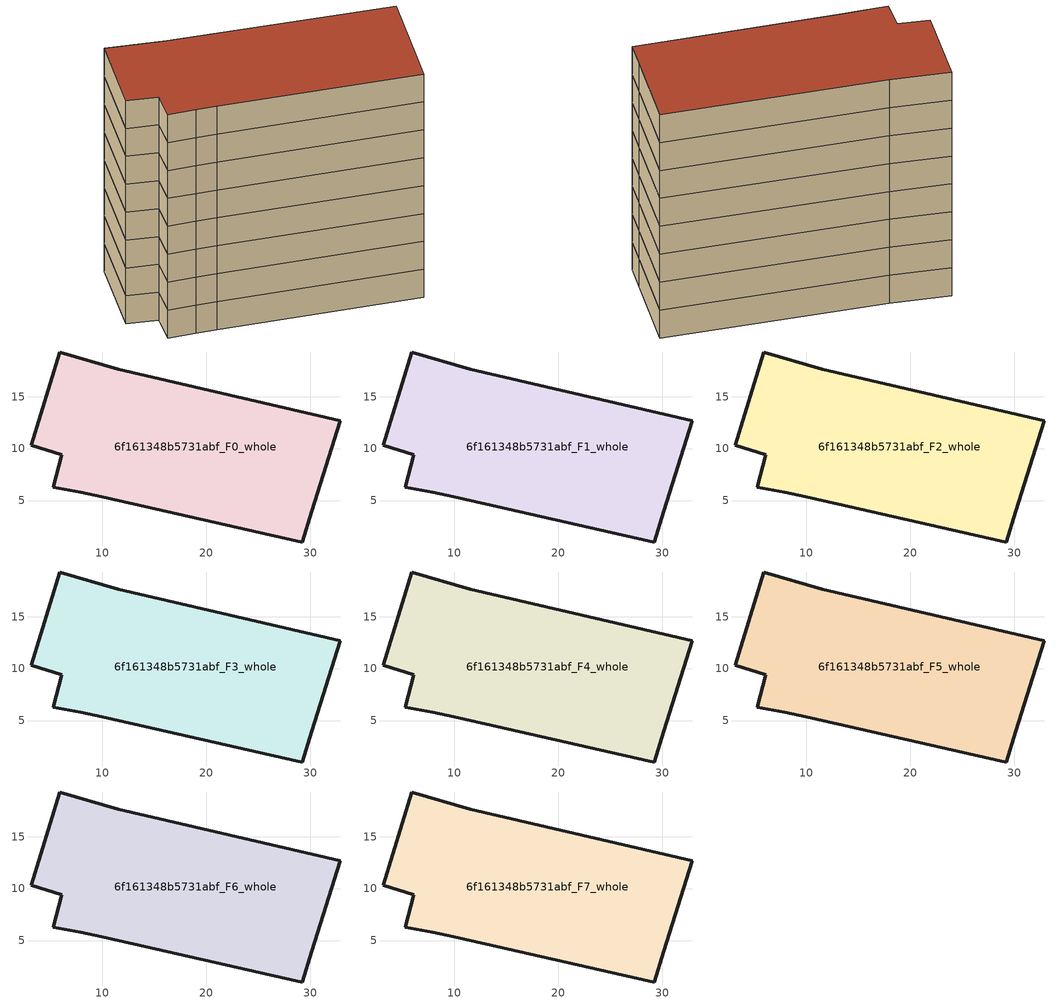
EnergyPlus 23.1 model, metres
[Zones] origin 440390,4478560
6f161348b5731abf_F0_whole
 floor ground (EU_floor_Construction): 32.92,12.66 30.17,3.95 29.24,1.01 9.92,5.38 7.94,5.78 5.29,6.28 6.08,9.41 3.14,10.34 5.91,19.3 11.55,17.66 z0
 wall outside (EU_wall_Construction): 32.92,12.66 11.55,17.66 5.91,19.3 3.14,10.34 6.08,9.41 5.29,6.28 7.94,5.78 9.92,5.38 29.24,1.01 30.17,3.95 32.92,12.66 z0:3
6f161348b5731abf_F1_whole
 floor to 6f161348b5731abf_F0_whole (EU_floor_Construction): 32.92,12.66 30.17,3.95 29.24,1.01 9.92,5.38 7.94,5.78 5.29,6.28 6.08,9.41 3.14,10.34 5.91,19.3 11.55,17.66 z3
 wall outside (EU_wall_Construction): 32.92,12.66 11.55,17.66 5.91,19.3 3.14,10.34 6.08,9.41 5.29,6.28 7.94,5.78 9.92,5.38 29.24,1.01 30.17,3.95 32.92,12.66 z3:6
6f161348b5731abf_F2_whole
 floor to 6f161348b5731abf_F1_whole (EU_floor_Construction): 32.92,12.66 30.17,3.95 29.24,1.01 9.92,5.38 7.94,5.78 5.29,6.28 6.08,9.41 3.14,10.34 5.91,19.3 11.55,17.66 z6
 wall outside (EU_wall_Construction): 32.92,12.66 11.55,17.66 5.91,19.3 3.14,10.34 6.08,9.41 5.29,6.28 7.94,5.78 9.92,5.38 29.24,1.01 30.17,3.95 32.92,12.66 z6:9
6f161348b5731abf_F3_whole
 floor to 6f161348b5731abf_F2_whole (EU_floor_Construction): 32.92,12.66 30.17,3.95 29.24,1.01 9.92,5.38 7.94,5.78 5.29,6.28 6.08,9.41 3.14,10.34 5.91,19.3 11.55,17.66 z9
 wall outside (EU_wall_Construction): 32.92,12.66 11.55,17.66 5.91,19.3 3.14,10.34 6.08,9.41 5.29,6.28 7.94,5.78 9.92,5.38 29.24,1.01 30.17,3.95 32.92,12.66 z9:12
6f161348b5731abf_F4_whole
 floor to 6f161348b5731abf_F3_whole (EU_floor_Construction): 32.92,12.66 30.17,3.95 29.24,1.01 9.92,5.38 7.94,5.78 5.29,6.28 6.08,9.41 3.14,10.34 5.91,19.3 11.55,17.66 z12
 wall outside (EU_wall_Construction): 32.92,12.66 11.55,17.66 5.91,19.3 3.14,10.34 6.08,9.41 5.29,6.28 7.94,5.78 9.92,5.38 29.24,1.01 30.17,3.95 32.92,12.66 z12:15
6f161348b5731abf_F5_whole
 floor to 6f161348b5731abf_F4_whole (EU_floor_Construction): 32.92,12.66 30.17,3.95 29.24,1.01 9.92,5.38 7.94,5.78 5.29,6.28 6.08,9.41 3.14,10.34 5.91,19.3 11.55,17.66 z15
 wall outside (EU_wall_Construction): 32.92,12.66 11.55,17.66 5.91,19.3 3.14,10.34 6.08,9.41 5.29,6.28 7.94,5.78 9.92,5.38 29.24,1.01 30.17,3.95 32.92,12.66 z15:18
6f161348b5731abf_F6_whole
 floor to 6f161348b5731abf_F5_whole (EU_floor_Construction): 32.92,12.66 30.17,3.95 29.24,1.01 9.92,5.38 7.94,5.78 5.29,6.28 6.08,9.41 3.14,10.34 5.91,19.3 11.55,17.66 z18
 wall outside (EU_wall_Construction): 32.92,12.66 11.55,17.66 5.91,19.3 3.14,10.34 6.08,9.41 5.29,6.28 7.94,5.78 9.92,5.38 29.24,1.01 30.17,3.95 32.92,12.66 z18:21
6f161348b5731abf_F7_whole
 floor to 6f161348b5731abf_F6_whole (EU_floor_Construction): 32.92,12.66 30.17,3.95 29.24,1.01 9.92,5.38 7.94,5.78 5.29,6.28 6.08,9.41 3.14,10.34 5.91,19.3 11.55,17.66 z21
 wall outside (EU_wall_Construction): 32.92,12.66 11.55,17.66 5.91,19.3 3.14,10.34 6.08,9.41 5.29,6.28 7.94,5.78 9.92,5.38 29.24,1.01 30.17,3.95 32.92,12.66 z21:24
 roof outside (EU_roof_Construction): 29.24,1.01 30.17,3.95 32.92,12.66 11.55,17.66 5.91,19.3 3.14,10.34 6.08,9.41 5.29,6.28 7.94,5.78 9.92,5.38 z24
[Building]
EU S2 Campaign: North Axis=0; Terrain=City; Solar Distribution=FullExterior
[Site:Location]
Madrid: Latitude=40.5; Longitude=-3.5; Time Zone=1; Elevation=609
[SizingPeriod:WeatherFileDays]
AnnualSizingPeriod: Begin Month=1; Begin Day of Month=1; End Month=12; End Day of Month=31; Day of Week for Start Day=Monday; Use Weather File Daylight Saving Period=No; Use Weather File Rain and Snow Indicators=No
[MATERIAL]
EU_InternalMass_Material: Roughness=MediumRough; Thickness=0.1; Conductivity=1; Density=1800; Specific Heat=900; Thermal Absorptance=0.9; Solar Absorptance=0.7; Visible Absorptance=0.7
[MATERIAL:NOMASS] Roughness=MediumRough; Thermal Absorptance=0.9; Solar Absorptance=0.7; Visible Absorptance=0.7
Name | Thermal Resistance
EU_wall_NoMass | 0.609216
EU_roof_NoMass | 0.513268
EU_floor_NoMass | 0.568163
[CONSTRUCTION]
EU_wall_Construction: EU_wall_NoMass
EU_roof_Construction: EU_roof_NoMass
EU_floor_Construction: EU_floor_NoMass
EU_InternalMass_Construction: EU_InternalMass_Material
[ZONE] Type=1; Multiplier=1; Ceiling Height=autocalculate; Volume=997.141; Floor Area=autocalculate; Part of Total Floor Area=Yes
6f161348b5731abf_F0_whole; 6f161348b5731abf_F1_whole; 6f161348b5731abf_F2_whole; 6f161348b5731abf_F3_whole; 6f161348b5731abf_F4_whole; 6f161348b5731abf_F5_whole; 6f161348b5731abf_F6_whole; 6f161348b5731abf_F7_whole
[INTERNALMASS] Construction=EU_InternalMass_Construction; Surface Area=332.38
Name | Zone or ZoneList
6f161348b5731abf_F0_whole_EU_InternalMass | 6f161348b5731abf_F0_whole
6f161348b5731abf_F1_whole_EU_InternalMass | 6f161348b5731abf_F1_whole
6f161348b5731abf_F2_whole_EU_InternalMass | 6f161348b5731abf_F2_whole
6f161348b5731abf_F3_whole_EU_InternalMass | 6f161348b5731abf_F3_whole
6f161348b5731abf_F4_whole_EU_InternalMass | 6f161348b5731abf_F4_whole
6f161348b5731abf_F5_whole_EU_InternalMass | 6f161348b5731abf_F5_whole
6f161348b5731abf_F6_whole_EU_InternalMass | 6f161348b5731abf_F6_whole
6f161348b5731abf_F7_whole_EU_InternalMass | 6f161348b5731abf_F7_whole
[OTHEREQUIPMENT] Fuel Type=Electricity; Design Level Calculation Method=Watts/Area; Power per Zone Floor Area=1; Fraction Latent=0; Fraction Radiant=0; Fraction Lost=0; Carbon Dioxide Generation Rate=0; EndUse Subcategory=EU_Step8_InternalGains
Name | Zone or ZoneList or Space or SpaceList | Schedule
EU_Step8_InternalGain_6f161348b5731abf_F0_whole_f000 | 6f161348b5731abf_F0_whole | EU_Step8_GainSchedule_6f161348b5731abf_F0_whole_f000
EU_Step8_InternalGain_6f161348b5731abf_F1_whole_f000 | 6f161348b5731abf_F1_whole | EU_Step8_GainSchedule_6f161348b5731abf_F1_whole_f000
EU_Step8_InternalGain_6f161348b5731abf_F2_whole_f000 | 6f161348b5731abf_F2_whole | EU_Step8_GainSchedule_6f161348b5731abf_F2_whole_f000
EU_Step8_InternalGain_6f161348b5731abf_F3_whole_f000 | 6f161348b5731abf_F3_whole | EU_Step8_GainSchedule_6f161348b5731abf_F3_whole_f000
EU_Step8_InternalGain_6f161348b5731abf_F4_whole_f000 | 6f161348b5731abf_F4_whole | EU_Step8_GainSchedule_6f161348b5731abf_F4_whole_f000
EU_Step8_InternalGain_6f161348b5731abf_F5_whole_f000 | 6f161348b5731abf_F5_whole | EU_Step8_GainSchedule_6f161348b5731abf_F5_whole_f000
EU_Step8_InternalGain_6f161348b5731abf_F6_whole_f000 | 6f161348b5731abf_F6_whole | EU_Step8_GainSchedule_6f161348b5731abf_F6_whole_f000
EU_Step8_InternalGain_6f161348b5731abf_F7_whole_f000 | 6f161348b5731abf_F7_whole | EU_Step8_GainSchedule_6f161348b5731abf_F7_whole_f000
[ZONEVENTILATION:DESIGNFLOWRATE] Schedule=EU_AlwaysOn; Design Flow Rate Calculation Method=AirChanges/Hour; Air Changes per Hour=0.752966; Ventilation Type=Natural; Fan Pressure Rise=0; Fan Total Efficiency=1; Constant Term Coefficient=1; Temperature Term Coefficient=0; Velocity Term Coefficient=0; Velocity Squared Term Coefficient=0; Minimum Indoor Temperature=-100; Maximum Indoor Temperature=100; Delta Temperature=-100; Minimum Outdoor Temperature=-100; Maximum Outdoor Temperature=100; Maximum Wind Speed=40
Name | Zone or ZoneList or Space or SpaceList
EU_ConstantAir_6f161348b5731abf_F0_whole | 6f161348b5731abf_F0_whole
EU_ConstantAir_6f161348b5731abf_F1_whole | 6f161348b5731abf_F1_whole
EU_ConstantAir_6f161348b5731abf_F2_whole | 6f161348b5731abf_F2_whole
EU_ConstantAir_6f161348b5731abf_F3_whole | 6f161348b5731abf_F3_whole
EU_ConstantAir_6f161348b5731abf_F4_whole | 6f161348b5731abf_F4_whole
EU_ConstantAir_6f161348b5731abf_F5_whole | 6f161348b5731abf_F5_whole
EU_ConstantAir_6f161348b5731abf_F6_whole | 6f161348b5731abf_F6_whole
EU_ConstantAir_6f161348b5731abf_F7_whole | 6f161348b5731abf_F7_whole
[HVACTEMPLATE:THERMOSTAT] Constant Heating Setpoint=20; Constant Cooling Setpoint=50
EU_HeatOnly_6f161348b5731abf_F0_whole; EU_HeatOnly_6f161348b5731abf_F1_whole; EU_HeatOnly_6f161348b5731abf_F2_whole; EU_HeatOnly_6f161348b5731abf_F3_whole; EU_HeatOnly_6f161348b5731abf_F4_whole; EU_HeatOnly_6f161348b5731abf_F5_whole; EU_HeatOnly_6f161348b5731abf_F6_whole; EU_HeatOnly_6f161348b5731abf_F7_whole
[HVACTEMPLATE:ZONE:IDEALLOADSAIRSYSTEM] System Availability Schedule=EU_AlwaysOn; Maximum Heating Supply Air Temperature=50; Minimum Cooling Supply Air Temperature=13; Maximum Heating Supply Air Humidity Ratio=0.0156; Minimum Cooling Supply Air Humidity Ratio=0.0077; Heating Limit=NoLimit; Cooling Limit=NoLimit; Heating Availability Schedule=EU_AlwaysOn; Cooling Availability Schedule=EU_CoolingOff; Dehumidification Control Type=ConstantSensibleHeatRatio; Cooling Sensible Heat Ratio=0.7; Dehumidification Setpoint=60; Humidification Control Type=None; Humidification Setpoint=30; Outdoor Air Method=None; Outdoor Air Flow Rate per Person=0.00944; Outdoor Air Flow Rate per Zone Floor Area=0; Outdoor Air Flow Rate per Zone=0; Demand Controlled Ventilation Type=None; Outdoor Air Economizer Type=NoEconomizer; Heat Recovery Type=None; Sensible Heat Recovery Effectiveness=0.7; Latent Heat Recovery Effectiveness=0.65
Name | Template Thermostat
6f161348b5731abf_F0_whole | EU_HeatOnly_6f161348b5731abf_F0_whole
6f161348b5731abf_F1_whole | EU_HeatOnly_6f161348b5731abf_F1_whole
6f161348b5731abf_F2_whole | EU_HeatOnly_6f161348b5731abf_F2_whole
6f161348b5731abf_F3_whole | EU_HeatOnly_6f161348b5731abf_F3_whole
6f161348b5731abf_F4_whole | EU_HeatOnly_6f161348b5731abf_F4_whole
6f161348b5731abf_F5_whole | EU_HeatOnly_6f161348b5731abf_F5_whole
6f161348b5731abf_F6_whole | EU_HeatOnly_6f161348b5731abf_F6_whole
6f161348b5731abf_F7_whole | EU_HeatOnly_6f161348b5731abf_F7_whole
[SIZING:ZONE] Zone Cooling Design Supply Air Temperature Input Method=SupplyAirTemperature; Zone Cooling Design Supply Air Temperature=13; Zone Heating Design Supply Air Temperature Input Method=SupplyAirTemperature; Zone Heating Design Supply Air Temperature=50; Zone Cooling Design Supply Air Humidity Ratio=0.008; Zone Heating Design Supply Air Humidity Ratio=0.008; Cooling Design Air Flow Method=DesignDay; Cooling Design Air Flow Rate=0; Cooling Minimum Air Flow per Zone Floor Area=0.000762; Cooling Minimum Air Flow=0; Cooling Minimum Air Flow Fraction=0.2; Heating Design Air Flow Method=DesignDay; Heating Design Air Flow Rate=0; Heating Maximum Air Flow per Zone Floor Area=0.002032; Heating Maximum Air Flow=0.141576; Heating Maximum Air Flow Fraction=0.3; Account for Dedicated Outdoor Air System=No; Dedicated Outdoor Air System Control Strategy=NeutralSupplyAir; Dedicated Outdoor Air Low Setpoint Temperature for Design=autosize; Dedicated Outdoor Air High Setpoint Temperature for Design=autosize; Zone Load Sizing Method=Sensible Load Only No Latent Load; Zone Latent Cooling Design Supply Air Humidity Ratio Input Method=HumidityRatioDifference; Zone Cooling Design Supply Air Humidity Ratio Difference=0.005; Zone Latent Heating Design Supply Air Humidity Ratio Input Method=HumidityRatioDifference; Zone Humidification Design Supply Air Humidity Ratio Difference=0.005
6f161348b5731abf_F0_whole; 6f161348b5731abf_F1_whole; 6f161348b5731abf_F2_whole; 6f161348b5731abf_F3_whole; 6f161348b5731abf_F4_whole; 6f161348b5731abf_F5_whole; 6f161348b5731abf_F6_whole; 6f161348b5731abf_F7_whole
[SCHEDULE:CONSTANT]
Name | Hourly Value
EU_AlwaysOn | 1
EU_CoolingOff | 0
[SCHEDULE:FILE] Column Number=1; Rows to Skip at Top=0; Number of Hours of Data=8760; Column Separator=Comma; Interpolate to Timestep=No; Minutes per Item=60; Adjust Schedule for Daylight Savings=Yes
Name | File
EU_Step8_GainSchedule_6f161348b5731abf_F0_whole_f000 | C:\Users\o_iseri\Desktop\OpenUBEM\openubem\outputs\eu_evidence\EU-11\ES-MAD-BERRUGUETE\idfs\6f161348b5731abf\6f161348b5731abf_F0_whole_f000_gain.csv
EU_Step8_GainSchedule_6f161348b5731abf_F1_whole_f000 | C:\Users\o_iseri\Desktop\OpenUBEM\openubem\outputs\eu_evidence\EU-11\ES-MAD-BERRUGUETE\idfs\6f161348b5731abf\6f161348b5731abf_F1_whole_f000_gain.csv
EU_Step8_GainSchedule_6f161348b5731abf_F2_whole_f000 | C:\Users\o_iseri\Desktop\OpenUBEM\openubem\outputs\eu_evidence\EU-11\ES-MAD-BERRUGUETE\idfs\6f161348b5731abf\6f161348b5731abf_F2_whole_f000_gain.csv
EU_Step8_GainSchedule_6f161348b5731abf_F3_whole_f000 | C:\Users\o_iseri\Desktop\OpenUBEM\openubem\outputs\eu_evidence\EU-11\ES-MAD-BERRUGUETE\idfs\6f161348b5731abf\6f161348b5731abf_F3_whole_f000_gain.csv
EU_Step8_GainSchedule_6f161348b5731abf_F4_whole_f000 | C:\Users\o_iseri\Desktop\OpenUBEM\openubem\outputs\eu_evidence\EU-11\ES-MAD-BERRUGUETE\idfs\6f161348b5731abf\6f161348b5731abf_F4_whole_f000_gain.csv
EU_Step8_GainSchedule_6f161348b5731abf_F5_whole_f000 | C:\Users\o_iseri\Desktop\OpenUBEM\openubem\outputs\eu_evidence\EU-11\ES-MAD-BERRUGUETE\idfs\6f161348b5731abf\6f161348b5731abf_F5_whole_f000_gain.csv
EU_Step8_GainSchedule_6f161348b5731abf_F6_whole_f000 | C:\Users\o_iseri\Desktop\OpenUBEM\openubem\outputs\eu_evidence\EU-11\ES-MAD-BERRUGUETE\idfs\6f161348b5731abf\6f161348b5731abf_F6_whole_f000_gain.csv
EU_Step8_GainSchedule_6f161348b5731abf_F7_whole_f000 | C:\Users\o_iseri\Desktop\OpenUBEM\openubem\outputs\eu_evidence\EU-11\ES-MAD-BERRUGUETE\idfs\6f161348b5731abf\6f161348b5731abf_F7_whole_f000_gain.csv
